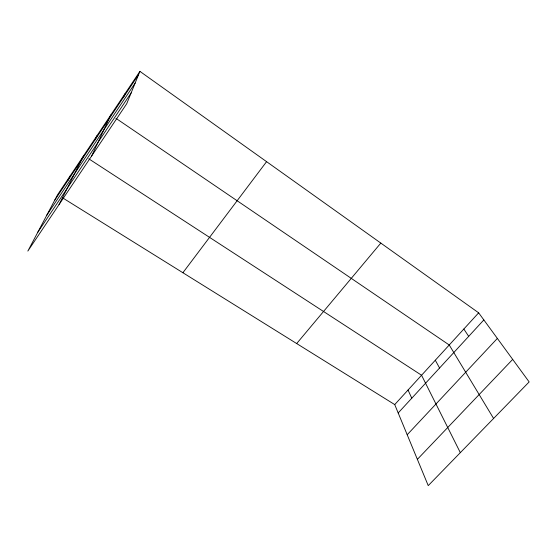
<?xml version="1.0" encoding="UTF-8"?>
<svg xmlns="http://www.w3.org/2000/svg" width="557" height="557" viewBox="0 0 557 557"><rect width="100%" height="100%" fill="white"/><g stroke="black" fill="none" stroke-linecap="round" stroke-linejoin="round"><path stroke-width="0.84" d="M139.911 71.373L126.731 103.706L27.85 251.068L57.594 194.741L139.911 71.373L478.658 312.832L529.15 381.928L428.236 485.627L394.725 404.584L62.725 197.93M123.633 96.995L125.255 93.339M91.578 156.099L110.878 114.881M94.989 139.911L97.19 135.4M59.007 204.642L83.745 155.542M67.822 180.6L70.551 175.316M54.614 200.381L138.609 74.575M46.767 215.246L135.149 83.056M37.723 232.373L131.146 92.887M182.898 272.735L266.58 161.662M296.672 343.558L380.814 243.089M394.725 404.584L478.658 312.832M398.185 412.96L483.838 319.927M407.195 434.752L497.359 338.419M417.367 459.351L512.691 359.397M88.765 158.801L421.565 375.244L460.326 452.646M115.919 118.307L449.241 344.992L493.593 418.467M463.835 329.041L468.702 336.372M435.296 360.233L439.57 368.01M408.044 390.025L411.769 398.206"/></g></svg>
